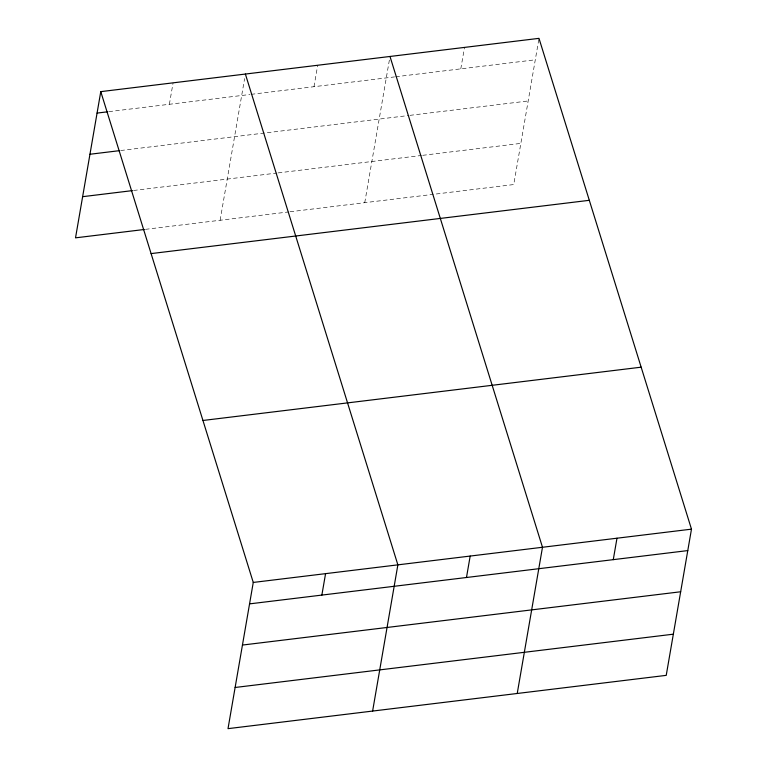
<?xml version="1.0" encoding="UTF-8"?>
<svg xmlns="http://www.w3.org/2000/svg" width="767" height="767" viewBox="0 0 767 767"><rect width="100%" height="100%" fill="white"/><g stroke="black" fill="none" stroke-linecap="round" stroke-linejoin="round"><path stroke-width="0.58" stroke-dasharray="3.83 2.88" d="M169.373 104.293L173.083 82.846M220.129 220.263L244.606 78.57M313.991 86.709L317.691 65.262M364.747 202.68L389.799 57.592M460.794 68.857L464.495 47.41M538.798 39.481L513.737 184.559L434.505 194.195M108.924 111.637L249.984 94.485M251.164 94.341L394.574 76.901M395.753 76.758L535.289 59.797M120.783 150.505L408.744 115.491M409.923 115.347L528.175 100.966M133.602 190.475L277.031 173.035M278.21 172.891L421.524 155.471M422.703 155.327L520.851 143.391M145.452 229.343L288.881 211.903M290.07 211.759L433.326 194.339"/><path stroke-width="1.15" d="M100.774 91.637L253.263 582.441L228.01 728.65L666.226 675.363L691.479 529.153L538.99 38.35L100.774 91.637L75.521 237.847L144.273 229.486M321.862 595.087L325.572 573.649M372.618 711.067L397.872 564.857L245.382 74.054M466.48 577.503L470.181 556.065M517.226 693.483L542.49 547.264L390 56.47M613.274 559.651L616.984 538.213M97.073 113.085L107.744 111.79M89.96 154.253L119.594 150.648M82.635 196.678L132.413 190.619M151.099 253.599L589.315 200.312M202.939 420.479L641.154 367.182M253.263 582.441L691.479 529.153M249.563 603.878L687.778 550.591M242.449 645.057L680.665 591.769M235.124 687.481L673.34 634.184"/></g></svg>
